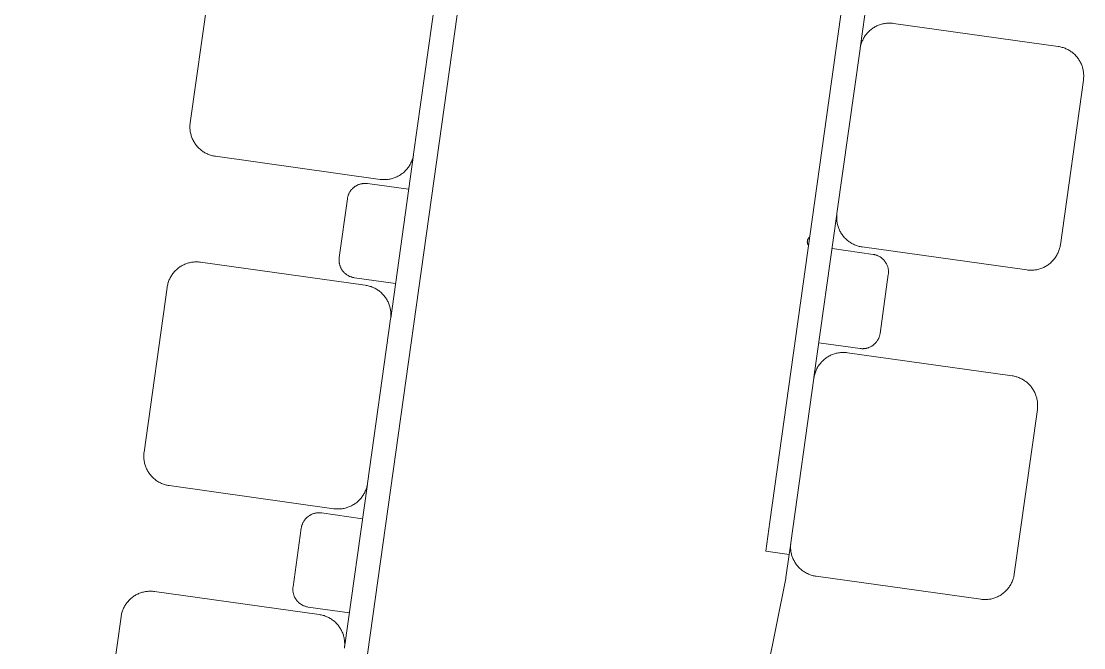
# Model space of a CAD drawing. Header units: millimetres. Extents: x -80 to 4518, y -398 to 2524.
# Drawn here: x 2648.6 to 2827.6, y 2250.9 to 2356.4 of the extents above; entities that cross this region are included whole.
import ezdxf

# ---------------------------------------------------------------- set-up
doc = ezdxf.new("R2010")
doc.units = ezdxf.units.MM
doc.layers.add('ZANO_R', color=7, linetype='Continuous', lineweight=0)

msp = doc.modelspace()

# ---------------------------------------------------------------- linework, layer by layer
at = {"layer": 'ZANO_R'}
for p, q in [((2730.45, 2417.55), (2648.63, 1833.46)), ((2774.7, 2272.11), (2793.29, 2404.81)), ((2789.92, 2351.88), (2793.77, 2379.39)), ((2677.08, 2339.3), (2680.97, 2367.03)), ((2718.6, 2361.76), (2714.71, 2334.03)), ((2791.71, 2354.96), (2791.84, 2355.07)), ((2791.84, 2355.07), (2791.98, 2355.17)), ((2791.98, 2355.17), (2792.12, 2355.26)), ((2792.12, 2355.26), (2792.27, 2355.35)), ((2792.27, 2355.35), (2792.42, 2355.44)), ((2792.42, 2355.44), (2792.57, 2355.52)), ((2792.57, 2355.52), (2792.72, 2355.6)), ((2792.72, 2355.6), (2792.87, 2355.67)), ((2792.87, 2355.67), (2793.03, 2355.73)), ((2793.03, 2355.73), (2793.19, 2355.79)), ((2793.19, 2355.79), (2793.35, 2355.84)), ((2793.35, 2355.84), (2793.52, 2355.89)), ((2793.52, 2355.89), (2793.68, 2355.94)), ((2793.68, 2355.94), (2793.85, 2355.97)), ((2793.85, 2355.97), (2794.02, 2356)), ((2794.02, 2356), (2794.19, 2356.03)), ((2794.19, 2356.03), (2794.36, 2356.05)), ((2794.36, 2356.05), (2794.53, 2356.06)), ((2794.53, 2356.06), (2794.7, 2356.07)), ((2794.7, 2356.07), (2794.87, 2356.08)), ((2794.87, 2356.08), (2795.04, 2356.07)), ((2795.04, 2356.07), (2795.21, 2356.06)), ((2795.21, 2356.06), (2795.38, 2356.05)), ((2795.38, 2356.05), (2795.55, 2356.03)), ((2795.55, 2356.03), (2823.28, 2352.14)), ((2790.35, 2353.23), (2790.42, 2353.39)), ((2790.42, 2353.39), (2790.5, 2353.54)), ((2790.5, 2353.54), (2790.59, 2353.68)), ((2790.59, 2353.68), (2790.68, 2353.83)), ((2790.68, 2353.83), (2790.78, 2353.97)), ((2790.78, 2353.97), (2790.88, 2354.11)), ((2790.88, 2354.11), (2790.98, 2354.24)), ((2790.98, 2354.24), (2791.09, 2354.37)), ((2791.09, 2354.37), (2791.21, 2354.5)), ((2791.21, 2354.5), (2791.33, 2354.62)), ((2791.33, 2354.62), (2791.45, 2354.74)), ((2791.45, 2354.74), (2791.58, 2354.85)), ((2791.58, 2354.85), (2791.71, 2354.96)), ((2786.02, 2324.04), (2789.9, 2351.77)), ((2789.9, 2351.77), (2789.93, 2351.94)), ((2789.93, 2351.94), (2789.96, 2352.11)), ((2789.96, 2352.11), (2790, 2352.27)), ((2790, 2352.27), (2790.04, 2352.44)), ((2790.04, 2352.44), (2790.09, 2352.6)), ((2790.09, 2352.6), (2790.15, 2352.76)), ((2790.15, 2352.76), (2790.21, 2352.92)), ((2790.21, 2352.92), (2790.27, 2353.08)), ((2790.27, 2353.08), (2790.35, 2353.23)), ((2823.28, 2352.14), (2823.45, 2352.12)), ((2823.45, 2352.12), (2823.61, 2352.08)), ((2823.61, 2352.08), (2823.78, 2352.05)), ((2823.78, 2352.05), (2823.95, 2352)), ((2823.95, 2352), (2824.11, 2351.95)), ((2824.11, 2351.95), (2824.27, 2351.9)), ((2824.27, 2351.9), (2824.43, 2351.84)), ((2824.43, 2351.84), (2824.59, 2351.77)), ((2824.59, 2351.77), (2824.74, 2351.7)), ((2824.74, 2351.7), (2824.9, 2351.62)), ((2824.9, 2351.62), (2825.05, 2351.54)), ((2825.05, 2351.54), (2825.19, 2351.46)), ((2825.19, 2351.46), (2825.34, 2351.36)), ((2825.34, 2351.36), (2825.48, 2351.27)), ((2825.48, 2351.27), (2825.62, 2351.17)), ((2825.62, 2351.17), (2825.75, 2351.06)), ((2825.75, 2351.06), (2825.88, 2350.95)), ((2825.88, 2350.95), (2826.01, 2350.84)), ((2826.01, 2350.84), (2826.13, 2350.72)), ((2826.13, 2350.72), (2826.25, 2350.59)), ((2826.25, 2350.59), (2826.36, 2350.47)), ((2826.36, 2350.47), (2826.47, 2350.34)), ((2826.47, 2350.34), (2826.58, 2350.2)), ((2826.58, 2350.2), (2826.68, 2350.06)), ((2826.68, 2350.06), (2826.77, 2349.92)), ((2826.77, 2349.92), (2826.86, 2349.78)), ((2826.86, 2349.78), (2826.95, 2349.63)), ((2826.95, 2349.63), (2827.03, 2349.48)), ((2827.03, 2349.48), (2827.11, 2349.33)), ((2827.11, 2349.33), (2827.18, 2349.17)), ((2827.18, 2349.17), (2827.24, 2349.01)), ((2827.24, 2349.01), (2827.3, 2348.85)), ((2827.3, 2348.85), (2827.35, 2348.69)), ((2827.35, 2348.69), (2827.4, 2348.53)), ((2827.4, 2348.53), (2827.44, 2348.36)), ((2827.44, 2348.36), (2827.48, 2348.2)), ((2827.48, 2348.2), (2827.51, 2348.03)), ((2827.51, 2348.03), (2827.54, 2347.86)), ((2827.54, 2346.5), (2823.65, 2318.77)), ((2827.54, 2347.86), (2827.56, 2347.69)), ((2827.56, 2346.67), (2827.54, 2346.5)), ((2827.56, 2347.69), (2827.57, 2347.52)), ((2827.57, 2346.84), (2827.56, 2346.67)), ((2827.57, 2347.52), (2827.58, 2347.35)), ((2827.58, 2347.01), (2827.57, 2346.84)), ((2827.58, 2347.35), (2827.58, 2347.18)), ((2827.58, 2347.18), (2827.58, 2347.01)), ((2677.05, 2338.96), (2677.04, 2338.79)), ((2677.06, 2339.13), (2677.05, 2338.96)), ((2677.08, 2339.3), (2677.06, 2339.13)), ((2677.04, 2338.79), (2677.03, 2338.62)), ((2677.03, 2338.62), (2677.04, 2338.45)), ((2677.04, 2338.45), (2677.04, 2338.28)), ((2677.04, 2338.28), (2677.06, 2338.11)), ((2677.06, 2338.11), (2677.08, 2337.94)), ((2677.08, 2337.94), (2677.1, 2337.77)), ((2677.1, 2337.77), (2677.14, 2337.6)), ((2677.14, 2337.6), (2677.17, 2337.44)), ((2677.17, 2337.44), (2677.22, 2337.27)), ((2677.22, 2337.27), (2677.26, 2337.11)), ((2677.26, 2337.11), (2677.32, 2336.94)), ((2677.32, 2336.94), (2677.38, 2336.78)), ((2677.38, 2336.78), (2677.44, 2336.63)), ((2677.44, 2336.63), (2677.51, 2336.47)), ((2677.51, 2336.47), (2677.59, 2336.32)), ((2677.59, 2336.32), (2677.67, 2336.17)), ((2677.67, 2336.17), (2677.76, 2336.02)), ((2677.76, 2336.02), (2677.85, 2335.88)), ((2677.85, 2335.88), (2677.94, 2335.73)), ((2677.94, 2335.73), (2678.04, 2335.6)), ((2678.04, 2335.6), (2678.15, 2335.46)), ((2678.15, 2335.46), (2678.26, 2335.33)), ((2678.26, 2335.33), (2678.37, 2335.2)), ((2678.37, 2335.2), (2678.49, 2335.08)), ((2678.49, 2335.08), (2678.61, 2334.96)), ((2678.61, 2334.96), (2678.74, 2334.85)), ((2678.74, 2334.85), (2678.87, 2334.74)), ((2678.87, 2334.74), (2679, 2334.63)), ((2679, 2334.63), (2679.14, 2334.53)), ((2679.14, 2334.53), (2679.28, 2334.43)), ((2679.28, 2334.43), (2679.43, 2334.34)), ((2679.43, 2334.34), (2679.57, 2334.25)), ((2679.57, 2334.25), (2679.72, 2334.17)), ((2679.72, 2334.17), (2679.87, 2334.1)), ((2679.87, 2334.1), (2680.03, 2334.03)), ((2680.03, 2334.03), (2680.19, 2333.96)), ((2680.19, 2333.96), (2680.35, 2333.9)), ((2680.35, 2333.9), (2680.51, 2333.85)), ((2680.51, 2333.85), (2680.67, 2333.8)), ((2680.67, 2333.8), (2680.84, 2333.75)), ((2680.84, 2333.75), (2681, 2333.71)), ((2681, 2333.71), (2681.17, 2333.68)), ((2681.17, 2333.68), (2681.34, 2333.66)), ((2709.07, 2329.77), (2681.34, 2333.66)), ((2714.7, 2333.92), (2710.85, 2306.41)), ((2714.62, 2333.53), (2714.66, 2333.69)), ((2714.66, 2333.69), (2714.69, 2333.86)), ((2714.69, 2333.86), (2714.71, 2334.03)), ((2713.74, 2331.69), (2713.84, 2331.83)), ((2713.84, 2331.83), (2713.94, 2331.97)), ((2713.94, 2331.97), (2714.03, 2332.11)), ((2714.03, 2332.11), (2714.12, 2332.26)), ((2714.12, 2332.26), (2714.2, 2332.41)), ((2714.2, 2332.41), (2714.27, 2332.56)), ((2714.27, 2332.56), (2714.34, 2332.72)), ((2714.34, 2332.72), (2714.41, 2332.88)), ((2714.41, 2332.88), (2714.47, 2333.04)), ((2714.47, 2333.04), (2714.53, 2333.2)), ((2714.53, 2333.2), (2714.57, 2333.36)), ((2714.57, 2333.36), (2714.62, 2333.53)), ((2711.26, 2329.95), (2711.43, 2330.01)), ((2711.43, 2330.01), (2711.59, 2330.07)), ((2711.59, 2330.07), (2711.74, 2330.13)), ((2711.74, 2330.13), (2711.9, 2330.2)), ((2711.9, 2330.2), (2712.05, 2330.28)), ((2712.05, 2330.28), (2712.2, 2330.36)), ((2712.2, 2330.36), (2712.35, 2330.44)), ((2712.35, 2330.44), (2712.49, 2330.53)), ((2712.49, 2330.53), (2712.64, 2330.63)), ((2712.64, 2330.63), (2712.77, 2330.73)), ((2712.77, 2330.73), (2712.91, 2330.84)), ((2712.91, 2330.84), (2713.04, 2330.95)), ((2713.04, 2330.95), (2713.17, 2331.06)), ((2713.17, 2331.06), (2713.29, 2331.18)), ((2713.29, 2331.18), (2713.41, 2331.3)), ((2713.41, 2331.3), (2713.52, 2331.43)), ((2713.52, 2331.43), (2713.63, 2331.56)), ((2713.63, 2331.56), (2713.74, 2331.69)), ((2704.42, 2328.21), (2704.34, 2328.14)), ((2704.49, 2328.28), (2704.42, 2328.21)), ((2704.57, 2328.35), (2704.49, 2328.28)), ((2704.64, 2328.42), (2704.57, 2328.35)), ((2704.72, 2328.48), (2704.64, 2328.42)), ((2704.81, 2328.54), (2704.72, 2328.48)), ((2704.89, 2328.6), (2704.81, 2328.54)), ((2704.98, 2328.65), (2704.89, 2328.6)), ((2705.07, 2328.7), (2704.98, 2328.65)), ((2705.16, 2328.75), (2705.07, 2328.7)), ((2705.25, 2328.8), (2705.16, 2328.75)), ((2705.34, 2328.84), (2705.25, 2328.8)), ((2705.44, 2328.88), (2705.34, 2328.84)), ((2705.53, 2328.91), (2705.44, 2328.88)), ((2705.63, 2328.95), (2705.53, 2328.91)), ((2705.73, 2328.98), (2705.63, 2328.95)), ((2705.82, 2329), (2705.73, 2328.98)), ((2705.92, 2329.02), (2705.82, 2329)), ((2706.03, 2329.04), (2705.92, 2329.02)), ((2706.13, 2329.06), (2706.03, 2329.04)), ((2706.23, 2329.07), (2706.13, 2329.06)), ((2706.33, 2329.08), (2706.23, 2329.07)), ((2706.43, 2329.08), (2706.33, 2329.08)), ((2706.53, 2329.09), (2706.43, 2329.08)), ((2706.53, 2329.09), (2706.64, 2329.08)), ((2706.64, 2329.08), (2706.74, 2329.08)), ((2706.74, 2329.08), (2706.85, 2329.07)), ((2706.85, 2329.07), (2706.95, 2329.06)), ((2713.88, 2328.09), (2706.95, 2329.06)), ((2709.07, 2329.77), (2709.24, 2329.75)), ((2709.24, 2329.75), (2709.41, 2329.73)), ((2709.41, 2329.73), (2709.58, 2329.73)), ((2709.58, 2329.73), (2709.75, 2329.72)), ((2709.75, 2329.72), (2709.92, 2329.72)), ((2709.92, 2329.72), (2710.09, 2329.73)), ((2710.09, 2329.73), (2710.26, 2329.75)), ((2710.26, 2329.75), (2710.43, 2329.77)), ((2710.43, 2329.77), (2710.6, 2329.79)), ((2710.6, 2329.79), (2710.77, 2329.82)), ((2710.77, 2329.82), (2710.93, 2329.86)), ((2710.93, 2329.86), (2711.1, 2329.9)), ((2711.1, 2329.9), (2711.26, 2329.95)), ((2703.56, 2326.5), (2702.18, 2316.6)), ((2703.58, 2326.6), (2703.56, 2326.5)), ((2703.6, 2326.7), (2703.58, 2326.6)), ((2703.62, 2326.8), (2703.6, 2326.7)), ((2703.65, 2326.9), (2703.62, 2326.8)), ((2703.68, 2327), (2703.65, 2326.9)), ((2703.71, 2327.1), (2703.68, 2327)), ((2703.75, 2327.19), (2703.71, 2327.1)), ((2703.78, 2327.29), (2703.75, 2327.19)), ((2703.83, 2327.38), (2703.78, 2327.29)), ((2703.87, 2327.47), (2703.83, 2327.38)), ((2703.92, 2327.56), (2703.87, 2327.47)), ((2703.97, 2327.65), (2703.92, 2327.56)), ((2704.03, 2327.74), (2703.97, 2327.65)), ((2704.09, 2327.82), (2704.03, 2327.74)), ((2704.15, 2327.9), (2704.09, 2327.82)), ((2704.21, 2327.98), (2704.15, 2327.9)), ((2704.28, 2328.06), (2704.21, 2327.98)), ((2704.34, 2328.14), (2704.28, 2328.06)), ((2782.15, 2296.42), (2786, 2323.93)), ((2785.98, 2323.7), (2785.97, 2323.53)), ((2785.97, 2323.53), (2785.97, 2323.36)), ((2785.97, 2323.36), (2785.97, 2323.19)), ((2785.97, 2323.19), (2785.98, 2323.02)), ((2786, 2323.87), (2785.98, 2323.7)), ((2785.98, 2323.02), (2786, 2322.85)), ((2786.02, 2324.04), (2786, 2323.87)), ((2786, 2322.85), (2786.02, 2322.68)), ((2786.02, 2322.68), (2786.04, 2322.51)), ((2786.04, 2322.51), (2786.07, 2322.34)), ((2786.07, 2322.34), (2786.11, 2322.17)), ((2786.11, 2322.17), (2786.15, 2322.01)), ((2786.15, 2322.01), (2786.2, 2321.85)), ((2786.2, 2321.85), (2786.25, 2321.68)), ((2786.25, 2321.68), (2786.31, 2321.52)), ((2786.31, 2321.52), (2786.38, 2321.37)), ((2786.38, 2321.37), (2786.45, 2321.21)), ((2786.45, 2321.21), (2786.52, 2321.06)), ((2786.52, 2321.06), (2786.61, 2320.91)), ((2781.02, 2319.29), (2781.03, 2319.33)), ((2781.02, 2319.26), (2781.02, 2319.29)), ((2781.03, 2319.39), (2781.04, 2319.43)), ((2781.03, 2319.36), (2781.03, 2319.39)), ((2781.03, 2319.33), (2781.03, 2319.36)), ((2781.04, 2319.46), (2781.05, 2319.49)), ((2781.04, 2319.43), (2781.04, 2319.46)), ((2781.05, 2319.49), (2781.06, 2319.53)), ((2781.06, 2319.53), (2781.07, 2319.56)), ((2781.07, 2319.56), (2781.08, 2319.59)), ((2781.08, 2319.59), (2781.09, 2319.62)), ((2781.09, 2319.62), (2781.11, 2319.66)), ((2781.11, 2319.66), (2781.12, 2319.69)), ((2781.12, 2319.69), (2781.14, 2319.72)), ((2781.14, 2319.72), (2781.15, 2319.75)), ((2781.15, 2319.75), (2781.17, 2319.78)), ((2781.17, 2319.78), (2781.19, 2319.81)), ((2781.19, 2319.81), (2781.21, 2319.83)), ((2781.21, 2319.83), (2781.23, 2319.86)), ((2781.23, 2319.86), (2781.25, 2319.89)), ((2781.25, 2319.89), (2781.27, 2319.91)), ((2781.27, 2319.91), (2781.29, 2319.94)), ((2781.29, 2319.94), (2781.32, 2319.96)), ((2781.32, 2319.96), (2781.34, 2319.99)), ((2781.34, 2319.99), (2781.37, 2320.01)), ((2781.37, 2320.01), (2781.39, 2320.03)), ((2781.39, 2320.03), (2781.42, 2320.05)), ((2786.61, 2320.91), (2786.69, 2320.76)), ((2786.69, 2320.76), (2786.78, 2320.61)), ((2786.78, 2320.61), (2786.88, 2320.47)), ((2786.88, 2320.47), (2786.98, 2320.34)), ((2786.98, 2320.34), (2787.08, 2320.2)), ((2787.08, 2320.2), (2787.19, 2320.07)), ((2787.19, 2320.07), (2787.31, 2319.94)), ((2787.31, 2319.94), (2787.43, 2319.82)), ((2787.43, 2319.82), (2787.55, 2319.7)), ((2787.55, 2319.7), (2787.67, 2319.59)), ((2787.67, 2319.59), (2787.8, 2319.48)), ((2787.8, 2319.48), (2787.94, 2319.37)), ((2787.94, 2319.37), (2788.08, 2319.27)), ((2788.08, 2319.27), (2788.22, 2319.17)), ((2781.02, 2319.22), (2781.02, 2319.26)), ((2781.03, 2319.19), (2781.02, 2319.22)), ((2781.03, 2319.16), (2781.03, 2319.19)), ((2781.03, 2319.12), (2781.03, 2319.16)), ((2781.04, 2319.09), (2781.03, 2319.12)), ((2781.04, 2319.05), (2781.04, 2319.09)), ((2781.05, 2319.02), (2781.04, 2319.05)), ((2781.06, 2318.99), (2781.05, 2319.02)), ((2781.07, 2318.95), (2781.06, 2318.99)), ((2781.08, 2318.92), (2781.07, 2318.95)), ((2781.09, 2318.89), (2781.08, 2318.92)), ((2781.11, 2318.86), (2781.09, 2318.89)), ((2781.12, 2318.83), (2781.11, 2318.86)), ((2781.13, 2318.8), (2781.12, 2318.83)), ((2781.15, 2318.77), (2781.13, 2318.8)), ((2781.17, 2318.74), (2781.15, 2318.77)), ((2781.19, 2318.71), (2781.17, 2318.74)), ((2781.2, 2318.68), (2781.19, 2318.71)), ((2781.22, 2318.65), (2781.2, 2318.68)), ((2792.12, 2317.13), (2785.19, 2318.1)), ((2788.22, 2319.17), (2788.36, 2319.08)), ((2788.36, 2319.08), (2788.51, 2318.99)), ((2788.51, 2318.99), (2788.66, 2318.91)), ((2788.66, 2318.91), (2788.81, 2318.84)), ((2788.81, 2318.84), (2788.97, 2318.77)), ((2788.97, 2318.77), (2789.12, 2318.7)), ((2789.12, 2318.7), (2789.28, 2318.64)), ((2789.28, 2318.64), (2789.45, 2318.58)), ((2789.45, 2318.58), (2789.61, 2318.53)), ((2789.61, 2318.53), (2789.77, 2318.49)), ((2789.77, 2318.49), (2789.94, 2318.45)), ((2789.94, 2318.45), (2790.11, 2318.42)), ((2790.11, 2318.42), (2790.28, 2318.39)), ((2818.01, 2314.51), (2790.28, 2318.39)), ((2823.28, 2317.46), (2823.35, 2317.62)), ((2823.35, 2317.62), (2823.41, 2317.77)), ((2823.41, 2317.77), (2823.46, 2317.94)), ((2823.46, 2317.94), (2823.51, 2318.1)), ((2823.51, 2318.1), (2823.55, 2318.27)), ((2823.55, 2318.27), (2823.59, 2318.43)), ((2823.59, 2318.43), (2823.62, 2318.6)), ((2823.62, 2318.6), (2823.65, 2318.77)), ((2676.65, 2315.65), (2676.81, 2315.7)), ((2676.81, 2315.7), (2676.98, 2315.74)), ((2676.98, 2315.74), (2677.14, 2315.78)), ((2677.14, 2315.78), (2677.31, 2315.81)), ((2677.31, 2315.81), (2677.48, 2315.83)), ((2677.48, 2315.83), (2677.65, 2315.85)), ((2677.65, 2315.85), (2677.82, 2315.87)), ((2677.82, 2315.87), (2677.99, 2315.88)), ((2677.99, 2315.88), (2678.16, 2315.88)), ((2678.16, 2315.88), (2678.33, 2315.87)), ((2678.33, 2315.87), (2678.5, 2315.87)), ((2678.5, 2315.87), (2678.67, 2315.85)), ((2678.67, 2315.85), (2678.84, 2315.83)), ((2678.84, 2315.83), (2706.57, 2311.94)), ((2702.16, 2316.5), (2702.15, 2316.4)), ((2702.15, 2316.4), (2702.15, 2316.29)), ((2702.15, 2316.29), (2702.15, 2316.19)), ((2702.15, 2316.19), (2702.15, 2316.09)), ((2702.15, 2316.09), (2702.15, 2315.99)), ((2702.15, 2315.99), (2702.16, 2315.88)), ((2702.18, 2316.6), (2702.16, 2316.5)), ((2702.16, 2315.88), (2702.17, 2315.78)), ((2702.17, 2315.78), (2702.19, 2315.68)), ((2702.19, 2315.68), (2702.21, 2315.58)), ((2792.22, 2317.11), (2792.12, 2317.13)), ((2792.32, 2317.09), (2792.22, 2317.11)), ((2792.42, 2317.07), (2792.32, 2317.09)), ((2792.52, 2317.04), (2792.42, 2317.07)), ((2792.62, 2317.01), (2792.52, 2317.04)), ((2792.71, 2316.98), (2792.62, 2317.01)), ((2792.81, 2316.94), (2792.71, 2316.98)), ((2792.9, 2316.9), (2792.81, 2316.94)), ((2793, 2316.86), (2792.9, 2316.9)), ((2793.09, 2316.82), (2793, 2316.86)), ((2793.18, 2316.77), (2793.09, 2316.82)), ((2793.27, 2316.71), (2793.18, 2316.77)), ((2793.35, 2316.66), (2793.27, 2316.71)), ((2793.44, 2316.6), (2793.35, 2316.66)), ((2793.52, 2316.54), (2793.44, 2316.6)), ((2793.6, 2316.48), (2793.52, 2316.54)), ((2793.68, 2316.41), (2793.6, 2316.48)), ((2793.76, 2316.34), (2793.68, 2316.41)), ((2793.83, 2316.27), (2793.76, 2316.34)), ((2793.9, 2316.2), (2793.83, 2316.27)), ((2793.97, 2316.12), (2793.9, 2316.2)), ((2794.03, 2316.04), (2793.97, 2316.12)), ((2794.1, 2315.96), (2794.03, 2316.04)), ((2794.16, 2315.88), (2794.1, 2315.96)), ((2794.22, 2315.79), (2794.16, 2315.88)), ((2794.27, 2315.71), (2794.22, 2315.79)), ((2794.32, 2315.62), (2794.27, 2315.71)), ((2821.84, 2315.57), (2821.98, 2315.68)), ((2821.98, 2315.68), (2822.1, 2315.8)), ((2822.1, 2315.8), (2822.23, 2315.92)), ((2822.23, 2315.92), (2822.34, 2316.04)), ((2822.34, 2316.04), (2822.46, 2316.17)), ((2822.46, 2316.17), (2822.57, 2316.3)), ((2822.57, 2316.3), (2822.68, 2316.43)), ((2822.68, 2316.43), (2822.78, 2316.57)), ((2822.78, 2316.57), (2822.87, 2316.71)), ((2822.87, 2316.71), (2822.96, 2316.85)), ((2822.96, 2316.85), (2823.05, 2317)), ((2823.05, 2317), (2823.13, 2317.15)), ((2823.13, 2317.15), (2823.21, 2317.3)), ((2823.21, 2317.3), (2823.28, 2317.46)), ((2674.07, 2313.77), (2674.17, 2313.91)), ((2674.17, 2313.91), (2674.28, 2314.04)), ((2674.28, 2314.04), (2674.39, 2314.17)), ((2674.39, 2314.17), (2674.5, 2314.3)), ((2674.5, 2314.3), (2674.62, 2314.42)), ((2674.62, 2314.42), (2674.75, 2314.54)), ((2674.75, 2314.54), (2674.87, 2314.65)), ((2674.87, 2314.65), (2675, 2314.76)), ((2675, 2314.76), (2675.14, 2314.87)), ((2675.14, 2314.87), (2675.28, 2314.97)), ((2675.28, 2314.97), (2675.42, 2315.07)), ((2675.42, 2315.07), (2675.56, 2315.16)), ((2675.56, 2315.16), (2675.71, 2315.24)), ((2675.71, 2315.24), (2675.86, 2315.32)), ((2675.86, 2315.32), (2676.01, 2315.4)), ((2676.01, 2315.4), (2676.17, 2315.47)), ((2676.17, 2315.47), (2676.33, 2315.53)), ((2676.33, 2315.53), (2676.49, 2315.59)), ((2676.49, 2315.59), (2676.65, 2315.65)), ((2702.21, 2315.58), (2702.23, 2315.48)), ((2702.23, 2315.48), (2702.26, 2315.38)), ((2702.26, 2315.38), (2702.28, 2315.28)), ((2702.28, 2315.28), (2702.32, 2315.19)), ((2702.32, 2315.19), (2702.35, 2315.09)), ((2702.35, 2315.09), (2702.39, 2315)), ((2702.39, 2315), (2702.43, 2314.9)), ((2702.43, 2314.9), (2702.48, 2314.81)), ((2702.48, 2314.81), (2702.53, 2314.72)), ((2702.53, 2314.72), (2702.58, 2314.63)), ((2702.58, 2314.63), (2702.63, 2314.54)), ((2702.63, 2314.54), (2702.69, 2314.46)), ((2702.69, 2314.46), (2702.75, 2314.38)), ((2702.75, 2314.38), (2702.81, 2314.3)), ((2702.81, 2314.3), (2702.88, 2314.22)), ((2702.88, 2314.22), (2702.95, 2314.14)), ((2702.95, 2314.14), (2703.02, 2314.07)), ((2703.02, 2314.07), (2703.09, 2314)), ((2703.09, 2314), (2703.17, 2313.93)), ((2703.17, 2313.93), (2703.25, 2313.86)), ((2794.37, 2315.53), (2794.32, 2315.62)), ((2794.41, 2315.44), (2794.37, 2315.53)), ((2794.46, 2315.34), (2794.41, 2315.44)), ((2794.5, 2315.25), (2794.46, 2315.34)), ((2794.53, 2315.15), (2794.5, 2315.25)), ((2794.56, 2315.06), (2794.53, 2315.15)), ((2794.59, 2314.96), (2794.56, 2315.06)), ((2794.62, 2314.86), (2794.59, 2314.96)), ((2794.64, 2314.76), (2794.62, 2314.86)), ((2794.66, 2314.66), (2794.64, 2314.76)), ((2794.68, 2314.56), (2794.66, 2314.66)), ((2794.69, 2314.45), (2794.68, 2314.56)), ((2794.7, 2314.35), (2794.69, 2314.45)), ((2794.69, 2313.94), (2794.7, 2314.05)), ((2794.69, 2313.84), (2794.69, 2313.94)), ((2794.7, 2314.25), (2794.7, 2314.35)), ((2794.7, 2314.15), (2794.7, 2314.25)), ((2794.7, 2314.05), (2794.7, 2314.15)), ((2818.01, 2314.51), (2818.18, 2314.49)), ((2818.18, 2314.49), (2818.35, 2314.47)), ((2818.35, 2314.47), (2818.52, 2314.46)), ((2818.52, 2314.46), (2818.69, 2314.46)), ((2818.69, 2314.46), (2818.86, 2314.46)), ((2818.86, 2314.46), (2819.03, 2314.47)), ((2819.03, 2314.47), (2819.2, 2314.49)), ((2819.2, 2314.49), (2819.37, 2314.51)), ((2819.37, 2314.51), (2819.54, 2314.53)), ((2819.54, 2314.53), (2819.7, 2314.56)), ((2819.7, 2314.56), (2819.87, 2314.6)), ((2819.87, 2314.6), (2820.04, 2314.64)), ((2820.04, 2314.64), (2820.2, 2314.69)), ((2820.2, 2314.69), (2820.36, 2314.75)), ((2820.36, 2314.75), (2820.52, 2314.81)), ((2820.52, 2314.81), (2820.68, 2314.87)), ((2820.68, 2314.87), (2820.84, 2314.94)), ((2820.84, 2314.94), (2820.99, 2315.02)), ((2820.99, 2315.02), (2821.14, 2315.1)), ((2821.14, 2315.1), (2821.29, 2315.18)), ((2821.29, 2315.18), (2821.43, 2315.27)), ((2821.43, 2315.27), (2821.57, 2315.37)), ((2821.57, 2315.37), (2821.71, 2315.47)), ((2821.71, 2315.47), (2821.84, 2315.57)), ((2673.29, 2312.07), (2673.34, 2312.24)), ((2673.34, 2312.24), (2673.39, 2312.4)), ((2673.39, 2312.4), (2673.44, 2312.56)), ((2673.44, 2312.56), (2673.5, 2312.72)), ((2673.5, 2312.72), (2673.57, 2312.88)), ((2673.57, 2312.88), (2673.64, 2313.04)), ((2673.64, 2313.04), (2673.72, 2313.19)), ((2673.72, 2313.19), (2673.8, 2313.34)), ((2673.8, 2313.34), (2673.88, 2313.49)), ((2673.88, 2313.49), (2673.98, 2313.63)), ((2673.98, 2313.63), (2674.07, 2313.77)), ((2703.25, 2313.86), (2703.33, 2313.8)), ((2703.33, 2313.8), (2703.41, 2313.74)), ((2703.41, 2313.74), (2703.49, 2313.68)), ((2703.49, 2313.68), (2703.58, 2313.62)), ((2703.58, 2313.62), (2703.67, 2313.57)), ((2703.67, 2313.57), (2703.76, 2313.52)), ((2703.76, 2313.52), (2703.85, 2313.48)), ((2703.85, 2313.48), (2703.94, 2313.43)), ((2703.94, 2313.43), (2704.04, 2313.4)), ((2704.04, 2313.4), (2704.13, 2313.36)), ((2704.13, 2313.36), (2704.23, 2313.33)), ((2704.23, 2313.33), (2704.33, 2313.3)), ((2704.33, 2313.3), (2704.43, 2313.27)), ((2704.43, 2313.27), (2704.53, 2313.25)), ((2704.53, 2313.25), (2704.63, 2313.23)), ((2704.63, 2313.23), (2704.73, 2313.21)), ((2704.73, 2313.21), (2711.66, 2312.24)), ((2793.29, 2303.84), (2794.67, 2313.74)), ((2794.67, 2313.74), (2794.69, 2313.84)), ((2669.31, 2283.84), (2673.2, 2311.57)), ((2673.2, 2311.57), (2673.22, 2311.74)), ((2673.22, 2311.74), (2673.26, 2311.91)), ((2673.26, 2311.91), (2673.29, 2312.07)), ((2706.57, 2311.94), (2706.74, 2311.92)), ((2706.74, 2311.92), (2706.91, 2311.89)), ((2706.91, 2311.89), (2707.08, 2311.85)), ((2707.08, 2311.85), (2707.24, 2311.8)), ((2707.24, 2311.8), (2707.4, 2311.75)), ((2707.4, 2311.75), (2707.57, 2311.7)), ((2707.57, 2311.7), (2707.72, 2311.64)), ((2707.72, 2311.64), (2707.88, 2311.57)), ((2707.88, 2311.57), (2708.04, 2311.5)), ((2708.04, 2311.5), (2708.19, 2311.43)), ((2708.19, 2311.43), (2708.34, 2311.35)), ((2708.34, 2311.35), (2708.49, 2311.26)), ((2708.49, 2311.26), (2708.63, 2311.17)), ((2708.63, 2311.17), (2708.77, 2311.07)), ((2708.77, 2311.07), (2708.91, 2310.97)), ((2708.91, 2310.97), (2709.04, 2310.86)), ((2709.04, 2310.86), (2709.17, 2310.75)), ((2709.17, 2310.75), (2709.3, 2310.64)), ((2709.3, 2310.64), (2709.42, 2310.52)), ((2709.42, 2310.52), (2709.54, 2310.4)), ((2709.54, 2310.4), (2709.66, 2310.27)), ((2709.66, 2310.27), (2709.77, 2310.14)), ((2709.77, 2310.14), (2709.87, 2310)), ((2709.87, 2310), (2709.97, 2309.87)), ((2709.97, 2309.87), (2710.07, 2309.72)), ((2710.07, 2309.72), (2710.16, 2309.58)), ((2710.16, 2309.58), (2710.24, 2309.43)), ((2710.24, 2309.43), (2710.32, 2309.28)), ((2710.32, 2309.28), (2710.4, 2309.13)), ((2710.4, 2309.13), (2710.47, 2308.97)), ((2710.47, 2308.97), (2710.53, 2308.82)), ((2710.53, 2308.82), (2710.59, 2308.66)), ((2710.59, 2308.66), (2710.65, 2308.49)), ((2710.65, 2308.49), (2710.7, 2308.33)), ((2710.7, 2308.33), (2710.74, 2308.16)), ((2710.74, 2308.16), (2710.78, 2308)), ((2710.78, 2308), (2710.81, 2307.83)), ((2710.81, 2307.83), (2710.83, 2307.66)), ((2710.83, 2307.66), (2710.85, 2307.49)), ((2710.85, 2307.49), (2710.87, 2307.32)), ((2710.87, 2307.32), (2710.88, 2307.15)), ((2710.88, 2306.81), (2710.87, 2306.64)), ((2710.88, 2307.15), (2710.88, 2306.98)), ((2710.88, 2306.98), (2710.88, 2306.81)), ((2710.83, 2306.3), (2706.95, 2278.57)), ((2710.85, 2306.47), (2710.83, 2306.3)), ((2710.87, 2306.64), (2710.85, 2306.47)), ((2793.1, 2303.14), (2793.14, 2303.24)), ((2793.14, 2303.24), (2793.17, 2303.34)), ((2793.17, 2303.34), (2793.2, 2303.44)), ((2793.2, 2303.44), (2793.23, 2303.53)), ((2793.23, 2303.53), (2793.25, 2303.63)), ((2793.25, 2303.63), (2793.27, 2303.73)), ((2793.27, 2303.73), (2793.29, 2303.84)), ((2782.97, 2302.25), (2789.9, 2301.28)), ((2791.12, 2301.36), (2791.22, 2301.39)), ((2791.22, 2301.39), (2791.31, 2301.42)), ((2791.31, 2301.42), (2791.41, 2301.46)), ((2791.41, 2301.46), (2791.5, 2301.5)), ((2791.5, 2301.5), (2791.6, 2301.54)), ((2791.6, 2301.54), (2791.69, 2301.59)), ((2791.69, 2301.59), (2791.78, 2301.63)), ((2791.78, 2301.63), (2791.87, 2301.68)), ((2791.87, 2301.68), (2791.95, 2301.74)), ((2791.95, 2301.74), (2792.04, 2301.8)), ((2792.04, 2301.8), (2792.12, 2301.86)), ((2792.12, 2301.86), (2792.2, 2301.92)), ((2792.2, 2301.92), (2792.28, 2301.99)), ((2792.28, 2301.99), (2792.36, 2302.05)), ((2792.36, 2302.05), (2792.43, 2302.13)), ((2792.43, 2302.13), (2792.5, 2302.2)), ((2792.5, 2302.2), (2792.57, 2302.27)), ((2792.57, 2302.27), (2792.64, 2302.35)), ((2792.64, 2302.35), (2792.7, 2302.43)), ((2792.7, 2302.43), (2792.76, 2302.52)), ((2792.76, 2302.52), (2792.82, 2302.6)), ((2792.82, 2302.6), (2792.87, 2302.69)), ((2792.87, 2302.69), (2792.93, 2302.78)), ((2792.93, 2302.78), (2792.98, 2302.87)), ((2792.98, 2302.87), (2793.02, 2302.96)), ((2793.02, 2302.96), (2793.06, 2303.05)), ((2793.06, 2303.05), (2793.1, 2303.14)), ((2783.94, 2299.5), (2784.07, 2299.61)), ((2784.07, 2299.61), (2784.21, 2299.71)), ((2784.21, 2299.71), (2784.35, 2299.8)), ((2784.35, 2299.8), (2784.5, 2299.9)), ((2784.5, 2299.9), (2784.65, 2299.98)), ((2784.65, 2299.98), (2784.8, 2300.06)), ((2784.8, 2300.06), (2784.95, 2300.14)), ((2784.95, 2300.14), (2785.11, 2300.21)), ((2785.11, 2300.21), (2785.26, 2300.27)), ((2785.26, 2300.27), (2785.42, 2300.33)), ((2785.42, 2300.33), (2785.59, 2300.39)), ((2785.59, 2300.39), (2785.75, 2300.43)), ((2785.75, 2300.43), (2785.91, 2300.48)), ((2785.91, 2300.48), (2786.08, 2300.51)), ((2786.08, 2300.51), (2786.25, 2300.55)), ((2786.25, 2300.55), (2786.42, 2300.57)), ((2786.42, 2300.57), (2786.59, 2300.59)), ((2786.59, 2300.59), (2786.76, 2300.61)), ((2786.76, 2300.61), (2786.93, 2300.61)), ((2786.93, 2300.61), (2787.1, 2300.62)), ((2787.1, 2300.62), (2787.27, 2300.61)), ((2787.27, 2300.61), (2787.44, 2300.6)), ((2787.44, 2300.6), (2787.61, 2300.59)), ((2787.61, 2300.59), (2787.78, 2300.57)), ((2787.78, 2300.57), (2815.51, 2296.68)), ((2789.9, 2301.28), (2790, 2301.27)), ((2790, 2301.27), (2790.1, 2301.26)), ((2790.1, 2301.26), (2790.2, 2301.25)), ((2790.2, 2301.25), (2790.31, 2301.25)), ((2790.31, 2301.25), (2790.41, 2301.25)), ((2790.41, 2301.25), (2790.51, 2301.26)), ((2790.51, 2301.26), (2790.61, 2301.27)), ((2790.61, 2301.27), (2790.72, 2301.28)), ((2790.72, 2301.28), (2790.82, 2301.29)), ((2790.82, 2301.29), (2790.92, 2301.31)), ((2790.92, 2301.31), (2791.02, 2301.34)), ((2791.02, 2301.34), (2791.12, 2301.36)), ((2782.58, 2297.78), (2782.65, 2297.93)), ((2782.65, 2297.93), (2782.73, 2298.08)), ((2782.73, 2298.08), (2782.82, 2298.23)), ((2782.82, 2298.23), (2782.91, 2298.37)), ((2782.91, 2298.37), (2783.01, 2298.51)), ((2783.01, 2298.51), (2783.11, 2298.65)), ((2783.11, 2298.65), (2783.22, 2298.78)), ((2783.22, 2298.78), (2783.33, 2298.91)), ((2783.33, 2298.91), (2783.44, 2299.04)), ((2783.44, 2299.04), (2783.56, 2299.16)), ((2783.56, 2299.16), (2783.68, 2299.28)), ((2783.68, 2299.28), (2783.81, 2299.39)), ((2783.81, 2299.39), (2783.94, 2299.5)), ((2778.25, 2268.58), (2782.13, 2296.31)), ((2782.13, 2296.31), (2782.16, 2296.48)), ((2782.16, 2296.48), (2782.19, 2296.65)), ((2782.19, 2296.65), (2782.23, 2296.81)), ((2782.23, 2296.81), (2782.27, 2296.98)), ((2782.27, 2296.98), (2782.32, 2297.14)), ((2782.32, 2297.14), (2782.38, 2297.3)), ((2782.38, 2297.3), (2782.44, 2297.46)), ((2782.44, 2297.46), (2782.5, 2297.62)), ((2782.5, 2297.62), (2782.58, 2297.78)), ((2815.51, 2296.68), (2815.68, 2296.66)), ((2815.68, 2296.66), (2815.84, 2296.62)), ((2815.84, 2296.62), (2816.01, 2296.59)), ((2816.01, 2296.59), (2816.18, 2296.54)), ((2816.18, 2296.54), (2816.34, 2296.49)), ((2816.34, 2296.49), (2816.5, 2296.44)), ((2816.5, 2296.44), (2816.66, 2296.38)), ((2816.66, 2296.38), (2816.82, 2296.31)), ((2816.82, 2296.31), (2816.97, 2296.24)), ((2816.97, 2296.24), (2817.13, 2296.17)), ((2817.13, 2296.17), (2817.28, 2296.08)), ((2817.28, 2296.08), (2817.42, 2296)), ((2817.42, 2296), (2817.57, 2295.91)), ((2817.57, 2295.91), (2817.71, 2295.81)), ((2817.71, 2295.81), (2817.85, 2295.71)), ((2817.85, 2295.71), (2817.98, 2295.6)), ((2817.98, 2295.6), (2818.11, 2295.49)), ((2818.11, 2295.49), (2818.24, 2295.38)), ((2818.24, 2295.38), (2818.36, 2295.26)), ((2818.36, 2295.26), (2818.48, 2295.14)), ((2818.48, 2295.14), (2818.59, 2295.01)), ((2818.59, 2295.01), (2818.7, 2294.88)), ((2818.7, 2294.88), (2818.81, 2294.74)), ((2818.81, 2294.74), (2818.91, 2294.61)), ((2818.91, 2294.61), (2819, 2294.46)), ((2819, 2294.46), (2819.09, 2294.32)), ((2819.09, 2294.32), (2819.18, 2294.17)), ((2819.18, 2294.17), (2819.26, 2294.02)), ((2819.26, 2294.02), (2819.34, 2293.87)), ((2819.34, 2293.87), (2819.41, 2293.71)), ((2819.41, 2293.71), (2819.47, 2293.55)), ((2819.47, 2293.55), (2819.53, 2293.39)), ((2819.53, 2293.39), (2819.58, 2293.23)), ((2819.58, 2293.23), (2819.63, 2293.07)), ((2819.63, 2293.07), (2819.68, 2292.9)), ((2819.68, 2292.9), (2819.71, 2292.74)), ((2819.71, 2292.74), (2819.74, 2292.57)), ((2819.74, 2292.57), (2819.77, 2292.4)), ((2819.77, 2291.04), (2815.88, 2263.31)), ((2819.77, 2292.4), (2819.79, 2292.23)), ((2819.79, 2291.21), (2819.77, 2291.04)), ((2819.79, 2292.23), (2819.8, 2292.06)), ((2819.8, 2291.38), (2819.79, 2291.21)), ((2819.8, 2292.06), (2819.81, 2291.89)), ((2819.81, 2291.55), (2819.8, 2291.38)), ((2819.81, 2291.89), (2819.81, 2291.72)), ((2819.81, 2291.72), (2819.81, 2291.55)), ((2669.28, 2283.5), (2669.27, 2283.33)), ((2669.29, 2283.67), (2669.28, 2283.5)), ((2669.31, 2283.84), (2669.29, 2283.67)), ((2669.27, 2283.33), (2669.26, 2283.16)), ((2669.26, 2283.16), (2669.27, 2282.99)), ((2669.27, 2282.99), (2669.28, 2282.82)), ((2669.28, 2282.82), (2669.29, 2282.65)), ((2669.29, 2282.65), (2669.31, 2282.48)), ((2669.31, 2282.48), (2669.34, 2282.31)), ((2669.34, 2282.31), (2669.37, 2282.14)), ((2669.37, 2282.14), (2669.4, 2281.98)), ((2669.4, 2281.98), (2669.45, 2281.81)), ((2669.45, 2281.81), (2669.5, 2281.65)), ((2669.5, 2281.65), (2669.55, 2281.49)), ((2669.55, 2281.49), (2669.61, 2281.33)), ((2669.61, 2281.33), (2669.67, 2281.17)), ((2669.67, 2281.17), (2669.74, 2281.01)), ((2669.74, 2281.01), (2669.82, 2280.86)), ((2669.82, 2280.86), (2669.9, 2280.71)), ((2669.9, 2280.71), (2669.99, 2280.56)), ((2669.99, 2280.56), (2670.08, 2280.42)), ((2670.08, 2280.42), (2670.17, 2280.28)), ((2670.17, 2280.28), (2670.27, 2280.14)), ((2670.27, 2280.14), (2670.38, 2280)), ((2670.38, 2280), (2670.49, 2279.87)), ((2670.49, 2279.87), (2670.6, 2279.75)), ((2670.6, 2279.75), (2670.72, 2279.62)), ((2670.72, 2279.62), (2670.84, 2279.5)), ((2670.84, 2279.5), (2670.97, 2279.39)), ((2670.97, 2279.39), (2671.1, 2279.28)), ((2671.1, 2279.28), (2671.23, 2279.17)), ((2671.23, 2279.17), (2671.37, 2279.07)), ((2671.37, 2279.07), (2671.51, 2278.97)), ((2671.51, 2278.97), (2671.66, 2278.88)), ((2671.66, 2278.88), (2671.8, 2278.8)), ((2671.8, 2278.8), (2671.95, 2278.71)), ((2671.95, 2278.71), (2672.11, 2278.64)), ((2672.11, 2278.64), (2672.26, 2278.57)), ((2672.26, 2278.57), (2672.42, 2278.5)), ((2672.42, 2278.5), (2672.58, 2278.44)), ((2672.58, 2278.44), (2672.74, 2278.39)), ((2672.74, 2278.39), (2672.9, 2278.34)), ((2672.9, 2278.34), (2673.07, 2278.29)), ((2673.07, 2278.29), (2673.23, 2278.26)), ((2673.23, 2278.26), (2673.4, 2278.22)), ((2673.4, 2278.22), (2673.57, 2278.2)), ((2701.3, 2274.31), (2673.57, 2278.2)), ((2706.93, 2278.46), (2703.08, 2250.95)), ((2706.85, 2278.07), (2706.89, 2278.23)), ((2706.89, 2278.23), (2706.92, 2278.4)), ((2706.92, 2278.4), (2706.95, 2278.57)), ((2705.97, 2276.23), (2706.07, 2276.37)), ((2706.07, 2276.37), (2706.17, 2276.51)), ((2706.17, 2276.51), (2706.26, 2276.65)), ((2706.26, 2276.65), (2706.35, 2276.8)), ((2706.35, 2276.8), (2706.43, 2276.95)), ((2706.43, 2276.95), (2706.5, 2277.1)), ((2706.5, 2277.1), (2706.57, 2277.26)), ((2706.57, 2277.26), (2706.64, 2277.42)), ((2706.64, 2277.42), (2706.7, 2277.58)), ((2706.7, 2277.58), (2706.76, 2277.74)), ((2706.76, 2277.74), (2706.81, 2277.9)), ((2706.81, 2277.9), (2706.85, 2278.07)), ((2703.49, 2274.49), (2703.66, 2274.55)), ((2703.66, 2274.55), (2703.82, 2274.61)), ((2703.82, 2274.61), (2703.97, 2274.67)), ((2703.97, 2274.67), (2704.13, 2274.74)), ((2704.13, 2274.74), (2704.28, 2274.82)), ((2704.28, 2274.82), (2704.43, 2274.9)), ((2704.43, 2274.9), (2704.58, 2274.99)), ((2704.58, 2274.99), (2704.73, 2275.08)), ((2704.73, 2275.08), (2704.87, 2275.17)), ((2704.87, 2275.17), (2705, 2275.27)), ((2705, 2275.27), (2705.14, 2275.38)), ((2705.14, 2275.38), (2705.27, 2275.49)), ((2705.27, 2275.49), (2705.4, 2275.6)), ((2705.4, 2275.6), (2705.52, 2275.72)), ((2705.52, 2275.72), (2705.64, 2275.84)), ((2705.64, 2275.84), (2705.75, 2275.97)), ((2705.75, 2275.97), (2705.86, 2276.1)), ((2705.86, 2276.1), (2705.97, 2276.23)), ((2696.65, 2272.75), (2696.58, 2272.68)), ((2696.72, 2272.82), (2696.65, 2272.75)), ((2696.8, 2272.89), (2696.72, 2272.82)), ((2696.87, 2272.96), (2696.8, 2272.89)), ((2696.95, 2273.02), (2696.87, 2272.96)), ((2697.04, 2273.08), (2696.95, 2273.02)), ((2697.12, 2273.14), (2697.04, 2273.08)), ((2697.21, 2273.19), (2697.12, 2273.14)), ((2697.3, 2273.24), (2697.21, 2273.19)), ((2697.39, 2273.29), (2697.3, 2273.24)), ((2697.48, 2273.34), (2697.39, 2273.29)), ((2697.57, 2273.38), (2697.48, 2273.34)), ((2697.67, 2273.42), (2697.57, 2273.38)), ((2697.76, 2273.46), (2697.67, 2273.42)), ((2697.86, 2273.49), (2697.76, 2273.46)), ((2697.96, 2273.52), (2697.86, 2273.49)), ((2698.06, 2273.54), (2697.96, 2273.52)), ((2698.16, 2273.57), (2698.06, 2273.54)), ((2698.26, 2273.58), (2698.16, 2273.57)), ((2698.36, 2273.6), (2698.26, 2273.58)), ((2698.46, 2273.61), (2698.36, 2273.6)), ((2698.56, 2273.62), (2698.46, 2273.61)), ((2698.66, 2273.63), (2698.56, 2273.62)), ((2698.76, 2273.63), (2698.66, 2273.63)), ((2698.76, 2273.63), (2698.87, 2273.63)), ((2698.87, 2273.63), (2698.97, 2273.62)), ((2698.97, 2273.62), (2699.08, 2273.61)), ((2699.08, 2273.61), (2699.18, 2273.6)), ((2706.11, 2272.63), (2699.18, 2273.6)), ((2701.3, 2274.31), (2701.47, 2274.29)), ((2701.47, 2274.29), (2701.64, 2274.28)), ((2701.64, 2274.28), (2701.81, 2274.27)), ((2701.81, 2274.27), (2701.98, 2274.26)), ((2701.98, 2274.26), (2702.15, 2274.27)), ((2702.15, 2274.27), (2702.32, 2274.27)), ((2702.32, 2274.27), (2702.49, 2274.29)), ((2702.49, 2274.29), (2702.66, 2274.31)), ((2702.66, 2274.31), (2702.83, 2274.33)), ((2702.83, 2274.33), (2703, 2274.37)), ((2703, 2274.37), (2703.17, 2274.4)), ((2703.17, 2274.4), (2703.33, 2274.45)), ((2703.33, 2274.45), (2703.49, 2274.49)), ((2695.79, 2271.04), (2694.41, 2261.14)), ((2695.81, 2271.15), (2695.79, 2271.04)), ((2695.83, 2271.25), (2695.81, 2271.15)), ((2695.85, 2271.35), (2695.83, 2271.25)), ((2695.88, 2271.44), (2695.85, 2271.35)), ((2695.91, 2271.54), (2695.88, 2271.44)), ((2695.94, 2271.64), (2695.91, 2271.54)), ((2695.98, 2271.73), (2695.94, 2271.64)), ((2696.02, 2271.83), (2695.98, 2271.73)), ((2696.06, 2271.92), (2696.02, 2271.83)), ((2696.1, 2272.01), (2696.06, 2271.92)), ((2696.15, 2272.1), (2696.1, 2272.01)), ((2696.2, 2272.19), (2696.15, 2272.1)), ((2696.26, 2272.28), (2696.2, 2272.19)), ((2696.32, 2272.36), (2696.26, 2272.28)), ((2696.38, 2272.45), (2696.32, 2272.36)), ((2696.44, 2272.53), (2696.38, 2272.45)), ((2696.51, 2272.6), (2696.44, 2272.53)), ((2696.58, 2272.68), (2696.51, 2272.6)), ((2774.01, 2267.16), (2774.7, 2272.11)), ((2777.97, 2266.6), (2778.23, 2268.47)), ((2778.21, 2268.24), (2778.2, 2268.07)), ((2778.2, 2268.07), (2778.2, 2267.9)), ((2778.2, 2267.9), (2778.2, 2267.73)), ((2778.2, 2267.73), (2778.21, 2267.56)), ((2778.23, 2268.41), (2778.21, 2268.24)), ((2778.21, 2267.56), (2778.23, 2267.39)), ((2778.25, 2268.58), (2778.23, 2268.41)), ((2778.23, 2267.39), (2778.25, 2267.22)), ((2774.01, 2267.16), (2777.97, 2266.6)), ((2777.43, 2262.73), (2777.97, 2266.6)), ((2778.25, 2267.22), (2778.27, 2267.05)), ((2778.27, 2267.05), (2778.3, 2266.88)), ((2778.3, 2266.88), (2778.34, 2266.72)), ((2778.34, 2266.72), (2778.38, 2266.55)), ((2778.38, 2266.55), (2778.43, 2266.39)), ((2778.43, 2266.39), (2778.49, 2266.23)), ((2778.49, 2266.23), (2778.54, 2266.07)), ((2778.54, 2266.07), (2778.61, 2265.91)), ((2778.61, 2265.91), (2778.68, 2265.75)), ((2778.68, 2265.75), (2778.76, 2265.6)), ((2778.76, 2265.6), (2778.84, 2265.45)), ((2778.84, 2265.45), (2778.92, 2265.3)), ((2778.92, 2265.3), (2779.01, 2265.16)), ((2779.01, 2265.16), (2779.11, 2265.01)), ((2779.11, 2265.01), (2779.21, 2264.88)), ((2779.21, 2264.88), (2779.31, 2264.74)), ((2779.31, 2264.74), (2779.42, 2264.61)), ((2779.42, 2264.61), (2779.54, 2264.48)), ((2779.54, 2264.48), (2779.66, 2264.36)), ((2779.66, 2264.36), (2779.78, 2264.24)), ((2779.78, 2264.24), (2779.91, 2264.13)), ((2779.91, 2264.13), (2780.04, 2264.02)), ((2780.04, 2264.02), (2780.17, 2263.91)), ((2780.17, 2263.91), (2780.31, 2263.81)), ((2780.31, 2263.81), (2780.45, 2263.71)), ((2670.79, 1733.85), (2777.4, 2262.55)), ((2777.4, 2262.55), (2777.42, 2262.64)), ((2777.42, 2262.64), (2777.43, 2262.73)), ((2780.45, 2263.71), (2780.59, 2263.62)), ((2780.59, 2263.62), (2780.74, 2263.54)), ((2780.74, 2263.54), (2780.89, 2263.45)), ((2780.89, 2263.45), (2781.04, 2263.38)), ((2781.04, 2263.38), (2781.2, 2263.31)), ((2781.2, 2263.31), (2781.35, 2263.24)), ((2781.35, 2263.24), (2781.51, 2263.18)), ((2781.51, 2263.18), (2781.68, 2263.13)), ((2781.68, 2263.13), (2781.84, 2263.08)), ((2781.84, 2263.08), (2782, 2263.03)), ((2782, 2263.03), (2782.17, 2262.99)), ((2782.17, 2262.99), (2782.34, 2262.96)), ((2782.34, 2262.96), (2782.51, 2262.94)), ((2810.24, 2259.05), (2782.51, 2262.94)), ((2815.44, 2261.84), (2815.51, 2262)), ((2815.51, 2262), (2815.58, 2262.16)), ((2815.58, 2262.16), (2815.64, 2262.32)), ((2815.64, 2262.32), (2815.69, 2262.48)), ((2815.69, 2262.48), (2815.74, 2262.64)), ((2815.74, 2262.64), (2815.79, 2262.81)), ((2815.79, 2262.81), (2815.82, 2262.97)), ((2815.82, 2262.97), (2815.86, 2263.14)), ((2815.86, 2263.14), (2815.88, 2263.31)), ((2668.88, 2260.19), (2669.04, 2260.24)), ((2669.04, 2260.24), (2669.21, 2260.28)), ((2669.21, 2260.28), (2669.38, 2260.32)), ((2669.38, 2260.32), (2669.54, 2260.35)), ((2669.54, 2260.35), (2669.71, 2260.37)), ((2669.71, 2260.37), (2669.88, 2260.39)), ((2669.88, 2260.39), (2670.05, 2260.41)), ((2670.05, 2260.41), (2670.22, 2260.42)), ((2670.22, 2260.42), (2670.39, 2260.42)), ((2670.39, 2260.42), (2670.56, 2260.42)), ((2670.56, 2260.42), (2670.73, 2260.41)), ((2670.73, 2260.41), (2670.9, 2260.39)), ((2670.9, 2260.39), (2671.07, 2260.37)), ((2671.07, 2260.37), (2698.8, 2256.49)), ((2694.39, 2261.04), (2694.38, 2260.94)), ((2694.38, 2260.94), (2694.38, 2260.84)), ((2694.38, 2260.84), (2694.38, 2260.73)), ((2694.38, 2260.73), (2694.38, 2260.63)), ((2694.38, 2260.63), (2694.38, 2260.53)), ((2694.38, 2260.53), (2694.39, 2260.43)), ((2694.41, 2261.14), (2694.39, 2261.04)), ((2694.39, 2260.43), (2694.4, 2260.32)), ((2694.4, 2260.32), (2694.42, 2260.22)), ((2694.42, 2260.22), (2694.44, 2260.12)), ((2814.08, 2260.12), (2814.21, 2260.23)), ((2814.21, 2260.23), (2814.33, 2260.34)), ((2814.33, 2260.34), (2814.46, 2260.46)), ((2814.46, 2260.46), (2814.58, 2260.58)), ((2814.58, 2260.58), (2814.69, 2260.71)), ((2814.69, 2260.71), (2814.8, 2260.84)), ((2814.8, 2260.84), (2814.91, 2260.97)), ((2814.91, 2260.97), (2815.01, 2261.11)), ((2815.01, 2261.11), (2815.1, 2261.25)), ((2815.1, 2261.25), (2815.2, 2261.39)), ((2815.2, 2261.39), (2815.28, 2261.54)), ((2815.28, 2261.54), (2815.36, 2261.69)), ((2815.36, 2261.69), (2815.44, 2261.84)), ((2666.3, 2258.31), (2666.4, 2258.45)), ((2666.4, 2258.45), (2666.51, 2258.58)), ((2666.51, 2258.58), (2666.62, 2258.71)), ((2666.62, 2258.71), (2666.73, 2258.84)), ((2666.73, 2258.84), (2666.85, 2258.96)), ((2666.85, 2258.96), (2666.98, 2259.08)), ((2666.98, 2259.08), (2667.1, 2259.2)), ((2667.1, 2259.2), (2667.23, 2259.31)), ((2667.23, 2259.31), (2667.37, 2259.41)), ((2667.37, 2259.41), (2667.51, 2259.51)), ((2667.51, 2259.51), (2667.65, 2259.61)), ((2667.65, 2259.61), (2667.79, 2259.7)), ((2667.79, 2259.7), (2667.94, 2259.78)), ((2667.94, 2259.78), (2668.09, 2259.86)), ((2668.09, 2259.86), (2668.24, 2259.94)), ((2668.24, 2259.94), (2668.4, 2260.01)), ((2668.4, 2260.01), (2668.56, 2260.08)), ((2668.56, 2260.08), (2668.72, 2260.13)), ((2668.72, 2260.13), (2668.88, 2260.19)), ((2694.44, 2260.12), (2694.46, 2260.02)), ((2694.46, 2260.02), (2694.49, 2259.92)), ((2694.49, 2259.92), (2694.52, 2259.82)), ((2694.52, 2259.82), (2694.55, 2259.73)), ((2694.55, 2259.73), (2694.58, 2259.63)), ((2694.58, 2259.63), (2694.62, 2259.54)), ((2694.62, 2259.54), (2694.66, 2259.44)), ((2694.66, 2259.44), (2694.71, 2259.35)), ((2694.71, 2259.35), (2694.76, 2259.26)), ((2694.76, 2259.26), (2694.81, 2259.17)), ((2694.81, 2259.17), (2694.86, 2259.09)), ((2694.86, 2259.09), (2694.92, 2259)), ((2694.92, 2259), (2694.98, 2258.92)), ((2694.98, 2258.92), (2695.05, 2258.84)), ((2695.05, 2258.84), (2695.11, 2258.76)), ((2695.11, 2258.76), (2695.18, 2258.68)), ((2695.18, 2258.68), (2695.25, 2258.61)), ((2695.25, 2258.61), (2695.32, 2258.54)), ((2695.32, 2258.54), (2695.4, 2258.47)), ((2695.4, 2258.47), (2695.48, 2258.4)), ((2810.24, 2259.05), (2810.41, 2259.03)), ((2810.41, 2259.03), (2810.58, 2259.02)), ((2810.58, 2259.02), (2810.75, 2259.01)), ((2810.75, 2259.01), (2810.92, 2259)), ((2810.92, 2259), (2811.09, 2259.01)), ((2811.09, 2259.01), (2811.26, 2259.01)), ((2811.26, 2259.01), (2811.43, 2259.03)), ((2811.43, 2259.03), (2811.6, 2259.05)), ((2811.6, 2259.05), (2811.77, 2259.07)), ((2811.77, 2259.07), (2811.93, 2259.1)), ((2811.93, 2259.1), (2812.1, 2259.14)), ((2812.1, 2259.14), (2812.27, 2259.18)), ((2812.27, 2259.18), (2812.43, 2259.23)), ((2812.43, 2259.23), (2812.59, 2259.29)), ((2812.59, 2259.29), (2812.75, 2259.35)), ((2812.75, 2259.35), (2812.91, 2259.41)), ((2812.91, 2259.41), (2813.07, 2259.48)), ((2813.07, 2259.48), (2813.22, 2259.56)), ((2813.22, 2259.56), (2813.37, 2259.64)), ((2813.37, 2259.64), (2813.52, 2259.72)), ((2813.52, 2259.72), (2813.66, 2259.81)), ((2813.66, 2259.81), (2813.8, 2259.91)), ((2813.8, 2259.91), (2813.94, 2260.01)), ((2813.94, 2260.01), (2814.08, 2260.12)), ((2665.53, 2256.62), (2665.57, 2256.78)), ((2665.57, 2256.78), (2665.62, 2256.94)), ((2665.62, 2256.94), (2665.67, 2257.11)), ((2665.67, 2257.11), (2665.73, 2257.27)), ((2665.73, 2257.27), (2665.8, 2257.42)), ((2665.8, 2257.42), (2665.87, 2257.58)), ((2665.87, 2257.58), (2665.95, 2257.73)), ((2665.95, 2257.73), (2666.03, 2257.88)), ((2666.03, 2257.88), (2666.11, 2258.03)), ((2666.11, 2258.03), (2666.21, 2258.17)), ((2666.21, 2258.17), (2666.3, 2258.31)), ((2695.48, 2258.4), (2695.56, 2258.34)), ((2695.56, 2258.34), (2695.64, 2258.28)), ((2695.64, 2258.28), (2695.73, 2258.22)), ((2695.73, 2258.22), (2695.81, 2258.17)), ((2695.81, 2258.17), (2695.9, 2258.11)), ((2695.9, 2258.11), (2695.99, 2258.06)), ((2695.99, 2258.06), (2696.08, 2258.02)), ((2696.08, 2258.02), (2696.18, 2257.98)), ((2696.18, 2257.98), (2696.27, 2257.94)), ((2696.27, 2257.94), (2696.37, 2257.9)), ((2696.37, 2257.9), (2696.46, 2257.87)), ((2696.46, 2257.87), (2696.56, 2257.84)), ((2696.56, 2257.84), (2696.66, 2257.81)), ((2696.66, 2257.81), (2696.76, 2257.79)), ((2696.76, 2257.79), (2696.86, 2257.77)), ((2696.86, 2257.77), (2696.96, 2257.75)), ((2696.96, 2257.75), (2703.89, 2256.78)), ((2661.54, 2228.38), (2665.43, 2256.11)), ((2665.43, 2256.11), (2665.46, 2256.28)), ((2665.46, 2256.28), (2665.49, 2256.45)), ((2665.49, 2256.45), (2665.53, 2256.62)), ((2698.8, 2256.49), (2698.97, 2256.46)), ((2698.97, 2256.46), (2699.14, 2256.43)), ((2699.14, 2256.43), (2699.31, 2256.39)), ((2699.31, 2256.39), (2699.47, 2256.35)), ((2699.47, 2256.35), (2699.63, 2256.3)), ((2699.63, 2256.3), (2699.8, 2256.24)), ((2699.8, 2256.24), (2699.96, 2256.18)), ((2699.96, 2256.18), (2700.11, 2256.12)), ((2700.11, 2256.12), (2700.27, 2256.04)), ((2700.27, 2256.04), (2700.42, 2255.97)), ((2700.42, 2255.97), (2700.57, 2255.89)), ((2700.57, 2255.89), (2700.72, 2255.8)), ((2700.72, 2255.8), (2700.86, 2255.71)), ((2700.86, 2255.71), (2701, 2255.61)), ((2701, 2255.61), (2701.14, 2255.51)), ((2701.14, 2255.51), (2701.27, 2255.4)), ((2701.27, 2255.4), (2701.41, 2255.29)), ((2701.41, 2255.29), (2701.53, 2255.18)), ((2701.53, 2255.18), (2701.65, 2255.06)), ((2701.65, 2255.06), (2701.77, 2254.94)), ((2701.77, 2254.94), (2701.89, 2254.81)), ((2701.89, 2254.81), (2702, 2254.68)), ((2702, 2254.68), (2702.1, 2254.55)), ((2702.1, 2254.55), (2702.2, 2254.41)), ((2702.2, 2254.41), (2702.3, 2254.27)), ((2702.3, 2254.27), (2702.39, 2254.12)), ((2702.39, 2254.12), (2702.47, 2253.97)), ((2702.47, 2253.97), (2702.55, 2253.82)), ((2702.55, 2253.82), (2702.63, 2253.67)), ((2702.63, 2253.67), (2702.7, 2253.51)), ((2702.7, 2253.51), (2702.77, 2253.36)), ((2702.77, 2253.36), (2702.83, 2253.2)), ((2702.83, 2253.2), (2702.88, 2253.03)), ((2702.88, 2253.03), (2702.93, 2252.87)), ((2702.93, 2252.87), (2702.97, 2252.71)), ((2702.97, 2252.71), (2703.01, 2252.54)), ((2703.01, 2252.54), (2703.04, 2252.37)), ((2703.04, 2252.37), (2703.06, 2252.2)), ((2703.06, 2252.2), (2703.08, 2252.03)), ((2703.08, 2252.03), (2703.1, 2251.86)), ((2703.1, 2251.86), (2703.11, 2251.69)), ((2703.11, 2251.35), (2703.1, 2251.18)), ((2703.11, 2251.69), (2703.11, 2251.52)), ((2703.11, 2251.52), (2703.11, 2251.35)), ((2703.08, 2251.01), (2703.06, 2250.84)), ((2703.1, 2251.18), (2703.08, 2251.01))]:
    msp.add_line(p, q, dxfattribs=at)

doc.saveas('drawing.dxf')
